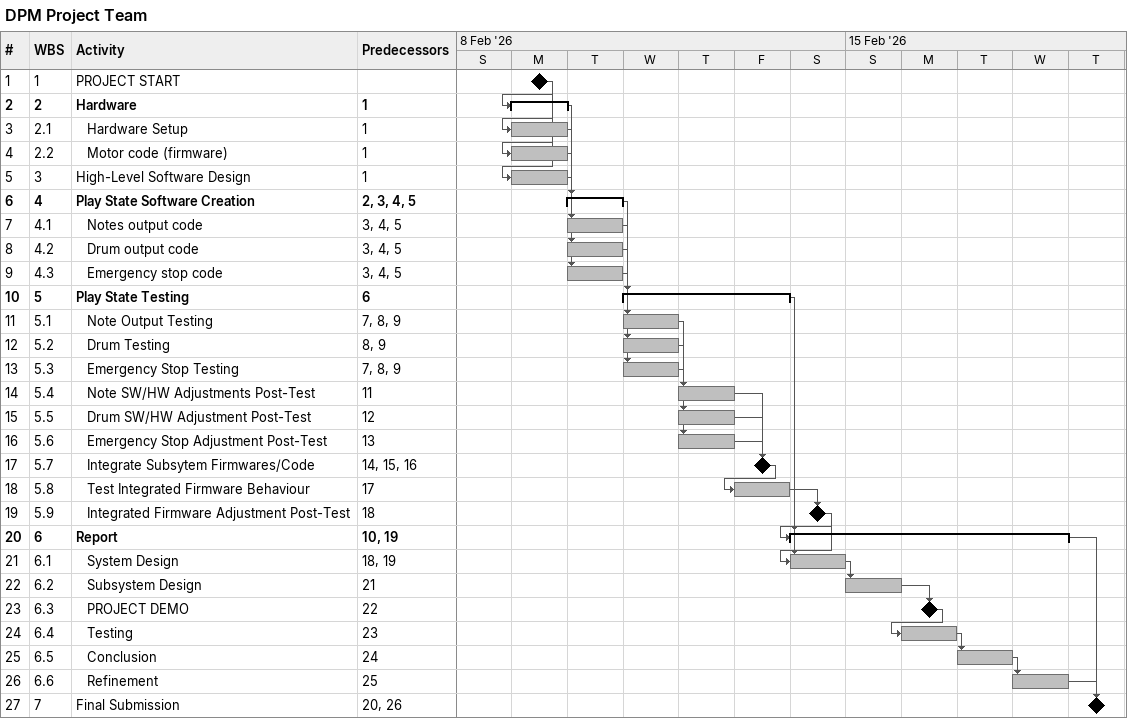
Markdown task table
DPM Project Team

| ID | WBS | Task | Start | Finish | Predecessors |
|---|---|---|---|---|---|
| 1 | 1 | PROJECT START (milestone) | 2026-02-09 | 2026-02-09 |  |
| 2 | 2 | **Hardware** | 2026-02-09 | 2026-02-09 | 1 |
| 3 | 2.1 | Hardware Setup | 2026-02-09 | 2026-02-09 | 1 |
| 4 | 2.2 | Motor code (firmware) | 2026-02-09 | 2026-02-09 | 1 |
| 5 | 3 | High-Level Software Design | 2026-02-09 | 2026-02-09 | 1 |
| 6 | 4 | **Play State Software Creation** | 2026-02-10 | 2026-02-10 | 2, 3, 4, 5 |
| 7 | 4.1 | Notes output code | 2026-02-10 | 2026-02-10 | 3, 4, 5 |
| 8 | 4.2 | Drum output code | 2026-02-10 | 2026-02-10 | 3, 4, 5 |
| 9 | 4.3 | Emergency stop code | 2026-02-10 | 2026-02-10 | 3, 4, 5 |
| 10 | 5 | **Play State Testing** | 2026-02-11 | 2026-02-13 | 6 |
| 11 | 5.1 | Note Output Testing | 2026-02-11 | 2026-02-11 | 7, 8, 9 |
| 12 | 5.2 | Drum Testing | 2026-02-11 | 2026-02-11 | 8, 9 |
| 13 | 5.3 | Emergency Stop Testing | 2026-02-11 | 2026-02-11 | 7, 8, 9 |
| 14 | 5.4 | Note SW/HW Adjustments Post-Test | 2026-02-12 | 2026-02-12 | 11 |
| 15 | 5.5 | Drum SW/HW Adjustment Post-Test | 2026-02-12 | 2026-02-12 | 12 |
| 16 | 5.6 | Emergency Stop Adjustment Post-Test | 2026-02-12 | 2026-02-12 | 13 |
| 17 | 5.7 | Integrate Subsytem Firmwares/Code (milestone) | 2026-02-13 | 2026-02-13 | 14, 15, 16 |
| 18 | 5.8 | Test Integrated Firmware Behaviour | 2026-02-13 | 2026-02-13 | 17 |
| 19 | 5.9 | Integrated Firmware Adjustment Post-Test (milestone) | 2026-02-14 | 2026-02-14 | 18 |
| 20 | 6 | **Report** | 2026-02-14 | 2026-02-18 | 10, 19 |
| 21 | 6.1 | System Design | 2026-02-14 | 2026-02-14 | 18, 19 |
| 22 | 6.2 | Subsystem Design | 2026-02-15 | 2026-02-15 | 21 |
| 23 | 6.3 | PROJECT DEMO (milestone) | 2026-02-16 | 2026-02-16 | 22 |
| 24 | 6.4 | Testing | 2026-02-16 | 2026-02-16 | 23 |
| 25 | 6.5 | Conclusion | 2026-02-17 | 2026-02-17 | 24 |
| 26 | 6.6 | Refinement | 2026-02-18 | 2026-02-18 | 25 |
| 27 | 7 | Final Submission (milestone) | 2026-02-19 | 2026-02-19 | 20, 26 |
